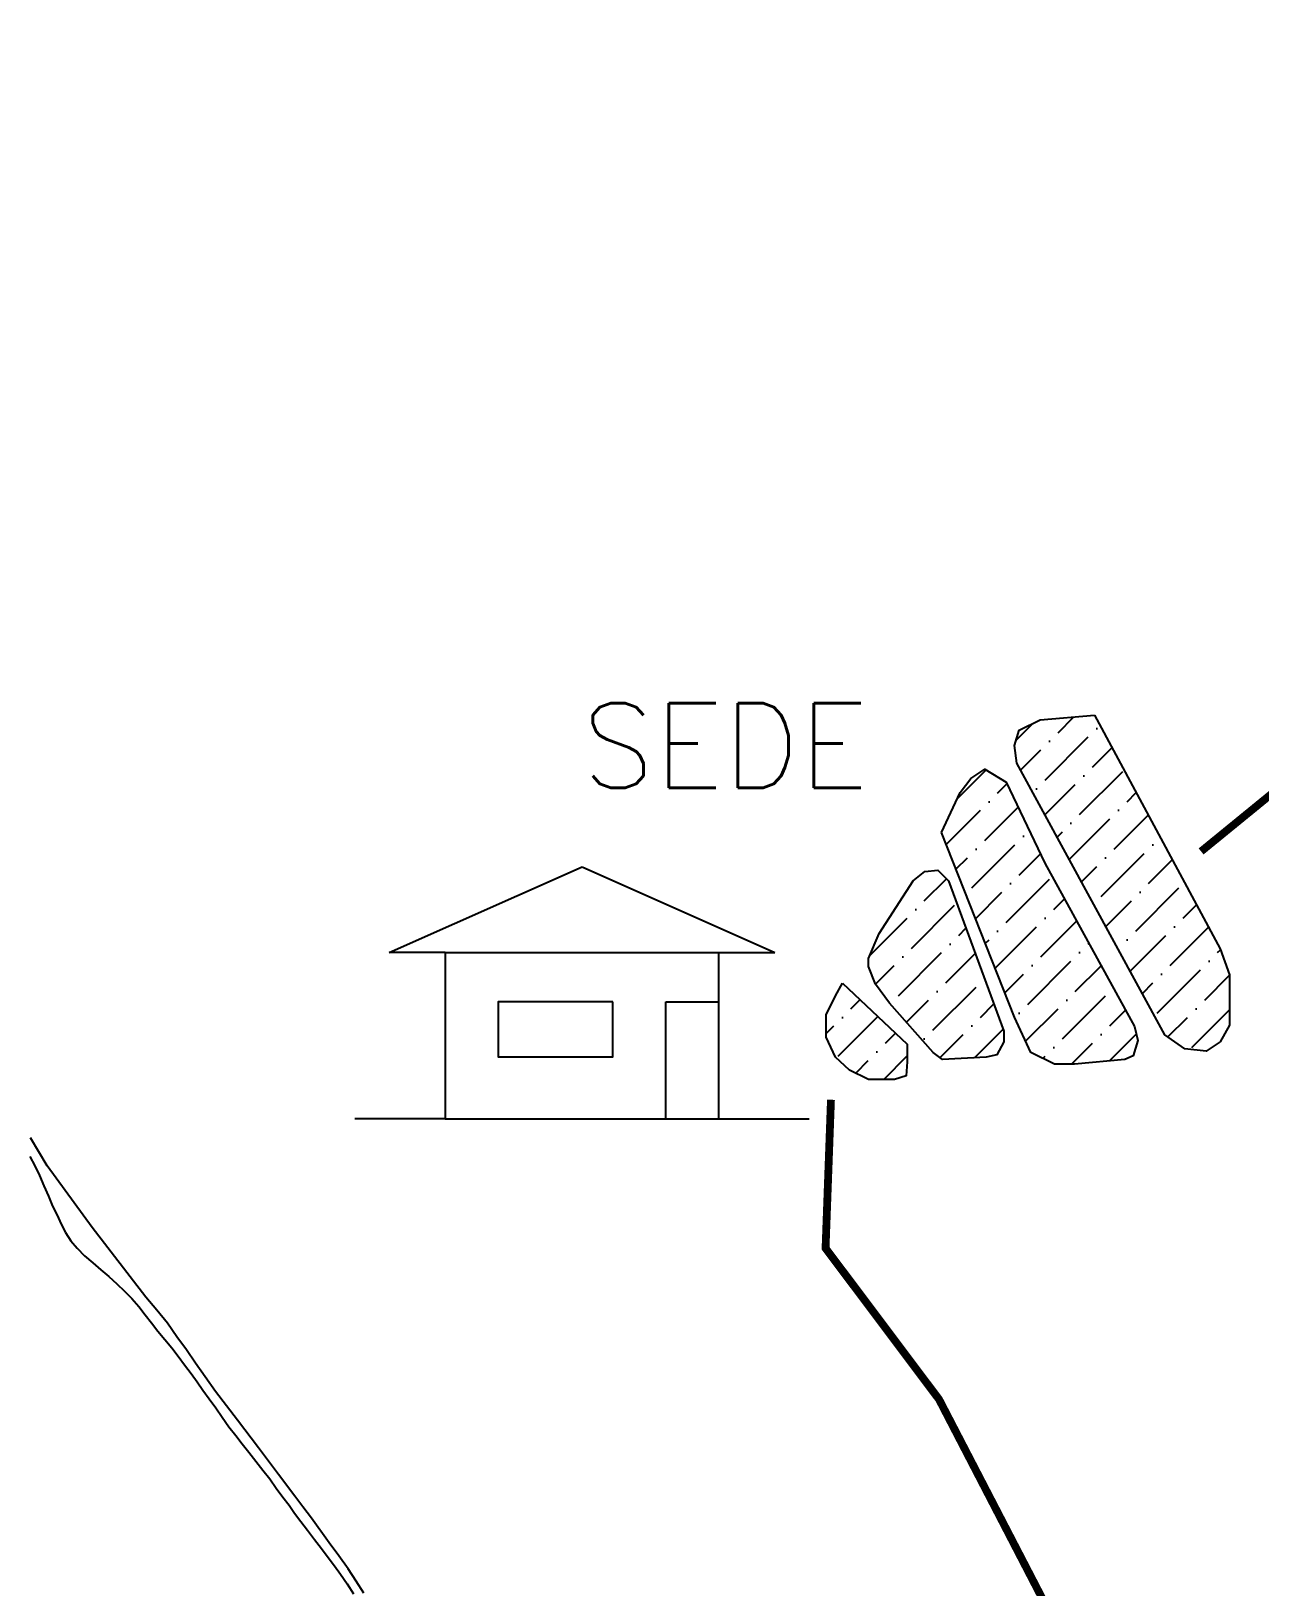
# Model space of a CAD drawing. Header units: millimetres. Extents: x 758395 to 764335, y 7809539 to 7813739.
# Drawn here: x 760270.5 to 760648.2, y 7812547 to 7813025.2 of the extents above; entities that cross this region are included whole.
import ezdxf

# ---------------------------------------------------------------- set-up
doc = ezdxf.new("R2010")
doc.units = ezdxf.units.MM
for name, color, linetype in [('0114000634', 1, 'Continuous'), ('0114000634002', 5, 'Continuous'), ('CURSOS_D_AGUA', 4, 'Continuous'), ('REPRESA', 5, 'Continuous'), ('TEXTO', 7, 'Continuous')]:
    doc.layers.add(name, color=color, linetype=linetype)
doc.layers.add('TEXTO_DIVERSOS', color=7, linetype='Continuous', lineweight=5)
doc.styles.add('Simplex', font='simplex.shx')

# ---------------------------------------------------------------- blocks, each defined once
blk = doc.blocks.new('hgty')
at = {"color": 7, "linetype": 'Continuous'}
for p, q in [((730210.3029, 7819691.0891), (730210.4666, 7819691.162)), ((730210.4666, 7819691.162), (730210.6302, 7819691.0891)), ((730210.3504, 7819691.0891), (730210.3029, 7819691.0891)), ((730210.3504, 7819691.0891), (730210.3504, 7819690.9481)), ((730210.3504, 7819691.0891), (730210.5827, 7819691.0891)), ((730210.5827, 7819690.9481), (730210.5827, 7819691.0891)), ((730210.5827, 7819691.0891), (730210.6302, 7819691.0891)), ((730210.5378, 7819690.9481), (730210.5378, 7819691.0472)), ((730210.5378, 7819691.0472), (730210.5827, 7819691.0472)), ((730210.3504, 7819690.9481), (730210.2739, 7819690.9481)), ((730210.3504, 7819690.9481), (730210.5827, 7819690.9481)), ((730210.5827, 7819690.9481), (730210.6593, 7819690.9481))]:
    blk.add_line(p, q, dxfattribs=at)
blk.add_lwpolyline([(730210.4929, 7819691.0472), (730210.3954, 7819691.0472), (730210.3954, 7819691.0007), (730210.4929, 7819691.0007)], close=True, dxfattribs=at)

msp = doc.modelspace()

# ---------------------------------------------------------------- hatches: boundary and pattern name
at = {"layer": 'REPRESA', "linetype": 'ByBlock'}
h = msp.add_hatch(dxfattribs=at)
h.set_pattern_fill('ANSI36', color=256, scale=60)
h.set_pattern_definition([(45, (0, 0), (3.977475644, 14.584077362), [18.75, -3.75, 0, -3.75])])
h.paths.add_polyline_path([(760519.94, 7812732.62), (760539.83, 7812713.83), (760539.83, 7812708.41), (760539.47, 7812704.08), (760535.85, 7812702.99), (760527.9, 7812702.99), (760522.11, 7812705.88), (760517.77, 7812709.86), (760514.88, 7812716), (760514.88, 7812722.87), (760517.77, 7812728.65)])
h.paths.add_polyline_path([(760531.15, 7812747.8), (760541.64, 7812764.06), (760545.25, 7812766.95), (760549.23, 7812767.31), (760552.48, 7812764.06), (760569.48, 7812717.81), (760569.48, 7812714.56), (760567.31, 7812710.58), (760564.05, 7812709.86), (760550.67, 7812709.14), (760547.78, 7812711.3), (760534.4, 7812726.48), (760530.07, 7812732.26), (760527.9, 7812737.68), (760527.9, 7812740.21)])
h.paths.add_polyline_path([(760550.31, 7812778.87), (760556.1, 7812791.16), (760559.35, 7812795.49), (760563.69, 7812798.38), (760570.2, 7812794.41), (760582.13, 7812769.48), (760609.61, 7812719.25), (760610.69, 7812714.92), (760609.25, 7812710.22), (760606.72, 7812709.14), (760591.17, 7812707.69), (760585.02, 7812707.69), (760577.79, 7812711.3), (760572.73, 7812722.14)])
h.paths.add_polyline_path([(760597.32, 7812815.01), (760636, 7812743.1), (760638.9, 7812735.15), (760638.9, 7812726.84), (760638.9, 7812719.62), (760636, 7812714.56), (760631.66, 7812711.67), (760625.16, 7812712.39), (760619.01, 7812716.72), (760573.45, 7812800.19), (760572.73, 7812805.61), (760574.18, 7812810.31), (760580.68, 7812813.56)])

# ---------------------------------------------------------------- linework, layer by layer
at = {"layer": '0114000634', "color": 1, "linetype": 'ByBlock'}
msp.add_lwpolyline([(760372.78, 7812545.1), (760370.45, 7812548.76), (760367.94, 7812552.53), (760365.09, 7812556.53), (760362.15, 7812560.52), (760356.69, 7812568.09), (760354.07, 7812571.57), (760351.57, 7812574.86), (760346.56, 7812581.54), (760340.47, 7812589.78), (760334.02, 7812598.26), (760327.2, 7812607.1), (760323.99, 7812611.56), (760321.03, 7812615.74), (760318.28, 7812619.83), (760315.38, 7812623.87), (760312.42, 7812628.07), (760309.22, 7812632.11), (760305.8, 7812636.03), (760305.8, 7812636.03), (760289.26, 7812657.5), (760289.26, 7812657.5), (760289.26, 7812657.5), (760289.26, 7812657.5), (760289.26, 7812657.5), (760275.51, 7812676.46), (760275.51, 7812676.46), (760275.51, 7812676.46), (760275.51, 7812676.46), (760275.51, 7812676.46), (760272.93, 7812680.78), (760270.34, 7812685.02)], dxfattribs=at)
at = {"layer": '0114000634002', "linetype": 'ByBlock'}
msp.add_lwpolyline([(760270.2, 7812679.28), (760271.67, 7812676.41), (760273.09, 7812673.49), (760274.45, 7812670.29), (760275.89, 7812667.11), (760277.16, 7812664.07), (760278.51, 7812661.26), (760279.79, 7812658.52), (760281.15, 7812655.9), (760282.78, 7812653.4), (760284.68, 7812651.11), (760286.95, 7812648.78), (760289.5, 7812646.6), (760291.94, 7812644.5), (760294.46, 7812642.41), (760296.9, 7812640.19), (760299.27, 7812637.95), (760301.53, 7812635.6), (760303.62, 7812633.15), (760305.63, 7812630.65), (760307.54, 7812628.15), (760309.54, 7812625.62), (760311.67, 7812623.03), (760313.75, 7812620.48), (760315.71, 7812617.92), (760317.64, 7812615.23), (760319.71, 7812612.57), (760321.54, 7812609.98), (760323.37, 7812607.43), (760325.28, 7812604.79), (760327.29, 7812602.06), (760329.3, 7812599.13), (760331.35, 7812596.22), (760333.42, 7812593.58), (760335.37, 7812591.02), (760337.41, 7812588.43), (760339.6, 7812585.65), (760341.76, 7812582.9), (760343.87, 7812580.16), (760345.91, 7812577.35), (760347.91, 7812574.58), (760349.82, 7812572.09), (760351.54, 7812569.63), (760353.47, 7812567.13), (760355.49, 7812564.42), (760357.6, 7812561.61), (760359.75, 7812558.77), (760361.87, 7812556.05), (760363.76, 7812553.49), (760365.62, 7812550.87), (760367.64, 7812547.93), (760369.66, 7812544.88)], dxfattribs=at)
at = {"layer": 'CURSOS_D_AGUA', "linetype": 'Continuous', "const_width": 2.4}
for points in [[(760630.13, 7812773.08), (760702.41, 7812832.1), (760755.56, 7812861.15), (760802.13, 7812925.29), (760846.14, 7812992.51), (760857.76, 7813024.04)], [(760615.28, 7812425.22), (760615.8, 7812464.11), (760595.55, 7812515.98), (760549.59, 7812604.63), (760514.71, 7812651.1), (760516.37, 7812696.74)]]:
    msp.add_lwpolyline(points, dxfattribs=at)
at = {"layer": 'REPRESA', "linetype": 'ByBlock'}
for points in [[(760597.32, 7812815.01), (760636, 7812743.1), (760638.9, 7812735.15), (760638.9, 7812726.84), (760638.9, 7812719.62), (760636, 7812714.56), (760631.66, 7812711.67), (760625.16, 7812712.39), (760619.01, 7812716.72), (760573.45, 7812800.19), (760572.73, 7812805.61), (760574.18, 7812810.31), (760580.68, 7812813.56)], [(760550.31, 7812778.87), (760556.1, 7812791.16), (760559.35, 7812795.49), (760563.69, 7812798.38), (760570.2, 7812794.41), (760582.13, 7812769.48), (760609.61, 7812719.25), (760610.69, 7812714.92), (760609.25, 7812710.22), (760606.72, 7812709.14), (760591.17, 7812707.69), (760585.02, 7812707.69), (760577.79, 7812711.3), (760572.73, 7812722.14)], [(760531.15, 7812747.8), (760541.64, 7812764.06), (760545.25, 7812766.95), (760549.23, 7812767.31), (760552.48, 7812764.06), (760569.48, 7812717.81), (760569.48, 7812714.56), (760567.31, 7812710.58), (760564.05, 7812709.86), (760550.67, 7812709.14), (760547.78, 7812711.3), (760534.4, 7812726.48), (760530.07, 7812732.26), (760527.9, 7812737.68), (760527.9, 7812740.21)], [(760519.94, 7812732.62), (760539.83, 7812713.83), (760539.83, 7812708.41), (760539.47, 7812704.08), (760535.85, 7812702.99), (760527.9, 7812702.99), (760522.11, 7812705.88), (760517.77, 7812709.86), (760514.88, 7812716), (760514.88, 7812722.87), (760517.77, 7812728.65)]]:
    msp.add_lwpolyline(points, close=True, dxfattribs=at)

# ---------------------------------------------------------------- block references
at = {"layer": 'TEXTO', "color": 7, "linetype": 'Continuous', "lineweight": 0, "xscale": 362.1509778641676, "yscale": 362.1509778641676, "zscale": 362.1509778641676}
msp.add_blockref('hgty', (-263685994.67, -2824096032.54), dxfattribs=at)

# ---------------------------------------------------------------- texts
at = {"layer": 'TEXTO_DIVERSOS', "linetype": 'Continuous', "style": 'Simplex'}
msp.add_text('SEDE', height=26, dxfattribs=at).set_placement((760439.8, 7812792.65))

doc.saveas('drawing.dxf')
